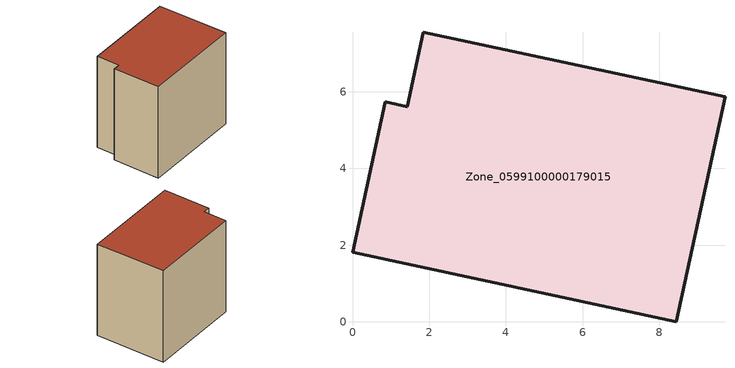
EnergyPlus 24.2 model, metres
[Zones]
Zone_0599100000179015
 floor ground (C_G): 0,1.81 0.86,5.74 1.43,5.61 1.85,7.55 9.71,5.87 8.44,0 z0
 wall outside (C_F): 0.86,5.74 0,1.81 8.44,0 9.71,5.87 1.85,7.55 1.43,5.61 0.86,5.74 z0:8.23
 roof outside (C_R): 9.71,5.87 1.85,7.55 1.43,5.61 0.86,5.74 0,1.81 8.44,0 z8.23
[BUILDING]
Pand.0599100000179015: North Axis=0; Terrain=City; Loads Convergence Tolerance Value=0.04; Temperature Convergence Tolerance Value=0.4; Solar Distribution=FullExterior; Maximum Number of Warmup Days=25; Minimum Number of Warmup Days=1
[Site:Location]
Rotterdam.The.Hague.AP_ZH_NLD Design_Conditions: Latitude=51.96; Longitude=4.45; Time Zone=1; Elevation=-4.5
[SITE:GROUNDTEMPERATURE:BUILDINGSURFACE]
18, 18, 18, 18, 18, 18, 18, 18, 18, 18, 18, 18
[MATERIAL] Thermal Absorptance=0.9; Solar Absorptance=0.7; Visible Absorptance=0.7
Name | Roughness | Thickness | Conductivity | Density | Specific Heat
G.TI.1975-1991 | MediumSmooth | 0.15 | 0.288461 | 540 | 1210
F.TI.1975-1991 | Rough | 0.3 | 0.230769 | 1920 | 840
R.TI.1975-1991 | MediumRough | 0.2 | 0.153846 | 1500 | 1000
[CONSTRUCTION]
C_G: G.TI.1975-1991
C_F: F.TI.1975-1991
C_R: R.TI.1975-1991
[ZONE]
Zone_0599100000179015: Type=1; Multiplier=1; Ceiling Height=Autocalculate; Volume=Autocalculate; Floor Area=autocalculate; Part of Total Floor Area=Yes
[ZONEINFILTRATION:DESIGNFLOWRATE]
Infil_Zone_0599100000179015: Zone or ZoneList or Space or SpaceList=Zone_0599100000179015; Schedule=AlwaysOn; Design Flow Rate Calculation Method=Flow/Area; Flow Rate per Floor Area=0.003; Constant Term Coefficient=1; Temperature Term Coefficient=0; Velocity Term Coefficient=0; Velocity Squared Term Coefficient=0
[HVACTEMPLATE:ZONE:IDEALLOADSAIRSYSTEM]
Zone_0599100000179015: Maximum Heating Supply Air Temperature=50; Minimum Cooling Supply Air Temperature=13; Maximum Heating Supply Air Humidity Ratio=0.0156; Minimum Cooling Supply Air Humidity Ratio=0.0077; Heating Limit=NoLimit; Cooling Limit=NoLimit; Dehumidification Control Type=ConstantSensibleHeatRatio; Cooling Sensible Heat Ratio=0.7; Dehumidification Setpoint=60; Humidification Control Type=None; Humidification Setpoint=30; Outdoor Air Method=None; Outdoor Air Flow Rate per Person=0.00944; Outdoor Air Flow Rate per Zone Floor Area=0; Outdoor Air Flow Rate per Zone=0; Demand Controlled Ventilation Type=None; Outdoor Air Economizer Type=NoEconomizer; Heat Recovery Type=None; Sensible Heat Recovery Effectiveness=0.7; Latent Heat Recovery Effectiveness=0.65
[ZONECONTROL:THERMOSTAT]
ThermostatControl_Zone_0599100000179015: Zone or ZoneList=Zone_0599100000179015; Control Type Schedule=DualSetpointControlType; Control 1=Thermostat_Zone_0599100000179015; Temperature Difference Between Cutout And Setpoint=0
[THERMOSTATSETPOINT:DUALSETPOINT]
Thermostat_Zone_0599100000179015: Heating Setpoint Temperature Schedule=HeatingSetpoint_Zone_0599100000179015; Cooling Setpoint Temperature Schedule=CoolingSetpoint_Zone_0599100000179015
[SCHEDULE:COMPACT]
HeatingSetpoint_Zone_0599100000179015: Through: 12/31, For: AllDays, Until: 24:00, 21
CoolingSetpoint_Zone_0599100000179015: Through: 12/31, For: AllDays, Until: 24:00, 24
DualSetpointControlType: Through: 12/31, For: AllDays, Until: 24:00, 4
AlwaysOn: Through: 12/31, For: AllDays, Until: 24:00, 1
